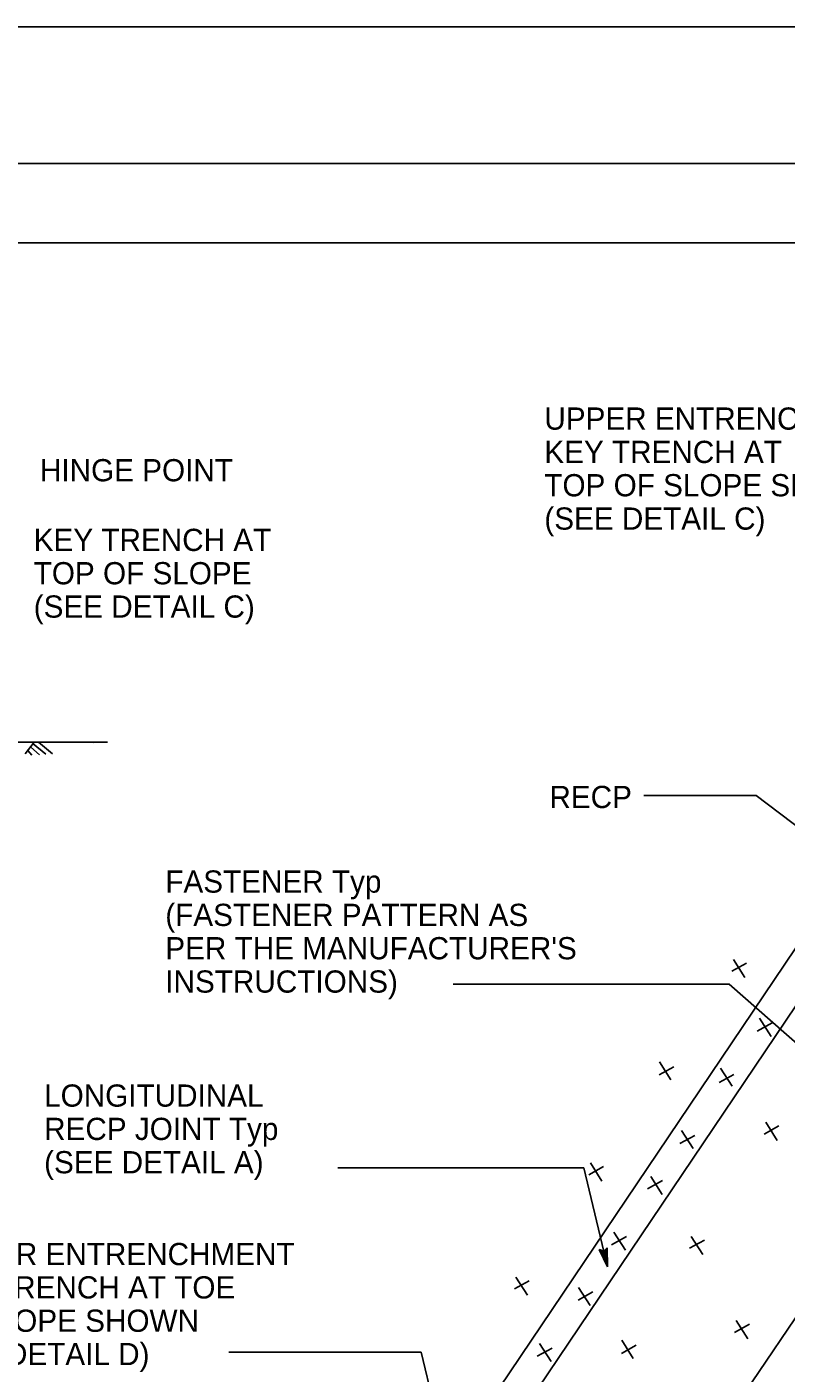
# Model space of a CAD drawing. Extents: x -894 to 866, y -472 to 714.
# Drawn here: x -164.9 to 74.4, y 289.5 to 713.6 of the extents above; entities that cross this region are included whole.
import ezdxf

# ---------------------------------------------------------------- set-up
doc = ezdxf.new("R2010")
doc.units = 0
for name, color, linetype in [('56 Stage 3 Anno', 7, 'Continuous'), ('57 Undefined', 7, 'Continuous'), ('58 Soundwalls', 7, 'Continuous'), ('60 Nongeo Data', 7, 'Continuous'), ('border_PLOTTING-ELEMENTS', 7, 'Continuous'), ('border_rw_22x34_Cut_Lines', 7, 'Continuous'), ('border_SHEET', 7, 'Continuous')]:
    doc.layers.add(name, color=color, linetype=linetype)

msp = doc.modelspace()

# ---------------------------------------------------------------- linework, layer by layer
at = {"layer": '56 Stage 3 Anno'}
for p, q in [((29.6, 471.41), (64.98, 471.41)), ((125.52, 425.54), (64.98, 471.41)), ((-30.59, 412.03), (56.45, 412.03)), ((157.17, 323.47), (56.45, 412.03)), ((-66.88, 354.09), (10.62, 354.09)), ((18.1, 322.92), (10.62, 354.09)), ((18.1, 322.92), (15.49, 328.38)), ((15.49, 328.38), (15.49, 328.38)), ((15.49, 328.38), (16.95, 327.91)), ((17.79, 324.26), (15.89, 328.23)), ((17.49, 325.57), (16.26, 328.14)), ((17.18, 326.9), (16.66, 328)), ((16.95, 327.91), (18.05, 328.97)), ((17.17, 328.14), (17.18, 326.9)), ((17.47, 328.38), (17.49, 325.57)), ((17.76, 328.69), (17.79, 324.25)), ((18.05, 328.97), (18.05, 328.97)), ((18.05, 328.97), (18.1, 322.92)), ((18.1, 322.92), (18.1, 322.92)), ((-101.22, 296.09), (-40.65, 296.09)), ((-33.32, 265.53), (-40.65, 296.09))]:
    msp.add_line(p, q, dxfattribs=at)
at = {"layer": '58 Soundwalls'}
for p, q in [((-162.63, 488.26), (-165.53, 484.61)), ((-162.92, 487.71), (-158.99, 484.44)), ((-161.28, 488.24), (-156.89, 484.58)), ((-164.61, 485.66), (-163.35, 484.1)), ((-163.64, 486.71), (-160.96, 484.23)), ((61.92, 418.66), (57.26, 416.07)), ((57.78, 419.79), (61.41, 414.09)), ((69.98, 399.84), (65.31, 397.24)), ((66.03, 401.26), (69.66, 395.56)), ((39.04, 386), (34.37, 383.41)), ((34.47, 387.56), (38.1, 381.85)), ((57.96, 383.56), (53.3, 380.97)), ((53.73, 385.56), (57.36, 379.85)), ((41.47, 365.9), (45.1, 360.19)), ((72.13, 367.35), (67.47, 364.76)), ((67.98, 368.48), (71.61, 362.77)), ((45.62, 364.34), (40.96, 361.75)), ((16.87, 354.55), (12.2, 351.96)), ((12.72, 355.68), (16.35, 349.98)), ((35.4, 350.1), (30.73, 347.51)), ((31.75, 351.41), (35.38, 345.7)), ((24.07, 332.47), (19.4, 329.88)), ((20.12, 333.9), (23.75, 328.19)), ((48.68, 331.37), (44.01, 328.78)), ((44.53, 332.5), (48.16, 326.79)), ((-6.59, 318.58), (-11.26, 315.98)), ((-10.74, 319.7), (-7.11, 314)), ((13.49, 315.05), (8.82, 312.46)), ((8.97, 316.48), (12.6, 310.77)), ((58.69, 305.99), (62.32, 300.29)), ((62.84, 304.86), (58.17, 302.27)), ((0.62, 297.35), (-4.05, 294.75)), ((-3.33, 298.77), (0.3, 293.07)), ((27.16, 298.25), (22.5, 295.66)), ((22.6, 299.81), (26.23, 294.1))]:
    msp.add_line(p, q, dxfattribs=at)
at = {"layer": '60 Nongeo Data'}
for p, q in [((-25.25, 271.11), (133.78, 507.06)), ((-14.3, 269.09), (144.31, 504.35)), ((-181.63, 488.32), (-143.79, 488.1)), ((42.66, 255.67), (202.38, 491.61))]:
    msp.add_line(p, q, dxfattribs=at)
msp.add_lwpolyline([(-244.38, 488.18), (-202.22, 488.09), (-202.31, 470.02), (-183.79, 470.03), (-183.71, 488.23), (-139.56, 488.23)], dxfattribs=at)
at = {"layer": 'border_PLOTTING-ELEMENTS'}
for points in [[(-894.04, -472.44), (865.96, -472.44), (865.96, 713.56), (-894.04, 713.56)], [(-864.04, 670.56), (835.96, 670.56), (835.96, -429.44), (-864.04, -429.44)]]:
    msp.add_lwpolyline(points, close=True, dxfattribs=at)
at = {"layer": 'border_rw_22x34_Cut_Lines'}
msp.add_lwpolyline([(-864.04, 670.56), (835.96, 670.56), (835.96, -429.44), (-864.04, -429.44)], close=True, dxfattribs=at)
at = {"layer": 'border_SHEET'}
msp.add_line((-814.04, 645.56), (810.96, 645.56), dxfattribs=at)

# ---------------------------------------------------------------- texts
at = {"layer": '57 Undefined'}
for s, p in [('UPPER ENTRENCHMENT', (-1.8, 586.68)), ('KEY TRENCH AT ', (-1.8, 576.18)), ('HINGE POINT', (-160.82, 570.41)), ('TOP OF SLOPE SHOWN', (-1.8, 565.68)), ('(SEE DETAIL C)', (-1.8, 555.18)), ('KEY TRENCH AT', (-162.78, 548.46)), ('TOP OF SLOPE', (-162.78, 537.96)), ('(SEE DETAIL C)', (-162.78, 527.46)), ('RECP', (-0.21, 467.47)), ('FASTENER Typ', (-121.3, 440.82)), ('(FASTENER PATTERN AS', (-121.3, 430.32)), ("PER THE MANUFACTURER'S", (-121.3, 419.82)), ('INSTRUCTIONS)', (-121.3, 409.32)), ('LONGITUDINAL', (-159.5, 373.4)), ('RECP JOINT Typ ', (-159.5, 362.9)), ('(SEE DETAIL A)', (-159.5, 352.4)), ('LOWER ENTRENCHMENT', (-195.98, 323.47)), ('KEY TRENCH AT TOE', (-195.98, 312.97)), ('OF SLOPE SHOWN', (-195.98, 302.47)), ('(SEE DETAIL D)', (-195.98, 291.97))]:
    msp.add_text(s, height=7, dxfattribs=at).set_placement(p)

doc.saveas('drawing.dxf')
